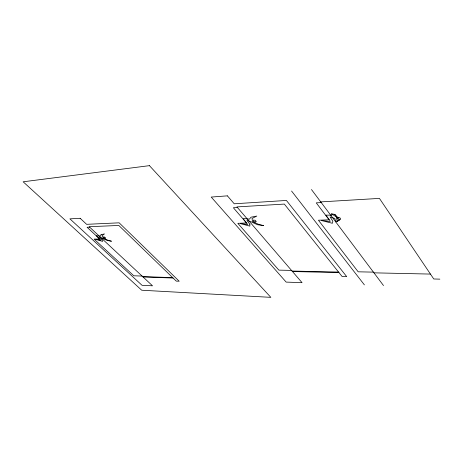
<?xml version="1.0" encoding="UTF-8"?>
<svg xmlns="http://www.w3.org/2000/svg" width="463" height="463" viewBox="0 0 463 463"><rect width="100%" height="100%" fill="white"/><g stroke="black" fill="none" stroke-linecap="round" stroke-linejoin="round"><path stroke-width="0.69" d="M320.749 201.903L379.44 198.395L433.756 278.981L439.85 279.143M237.421 207.505L233.364 207.742L246.553 222.992L237.826 223.328L278.871 270.132L291.511 270.404M321.241 202.562L316.252 202.858L329.089 219.821L318.428 220.232L358.177 271.81L373.427 272.134M89.666 227.159L87.096 227.269L99.69 238.983L94.093 239.111L133.807 275.786L142.083 276.07M292.066 271.046L338.563 272.065M373.959 272.84L430.457 274.079M292.483 271.532L338.974 272.58M142.633 276.585L172.658 277.632M143.044 276.967L173.075 278.031M331.577 213.848L334.79 214.398L338.928 218.548L331.577 213.848L331.896 215.173L325.911 215.145L329.708 220.249L330.183 221.528L321.501 220.55L332.405 223.282L332.828 221.216L330.09 216.91L334.818 218.443L335.75 221.91L339.599 219.931L337.18 221.476L336.329 216.545L334.79 214.398M291.568 191.034L364.393 284.884M311.472 189.541L383.503 285.561M249.852 224.254L249.829 226.112L240.413 223.623L247.722 224.532L243.208 218.785L244.377 218.553L249.383 219.149L251.062 217.176L256.826 216.065L252.022 218.478L252.543 221.603L258.539 224.318L263.673 225.626L257.416 224.711L251.056 221.771L246.924 220.382L249.852 224.254M256.039 221.291L255.796 221.962L254.627 221.899L253.238 220.92L253.313 220.11L255.211 220.255L256.039 221.291M337.365 218.044L337.868 219.109L338.818 219.572L340.218 219.641L340.577 219.271L340.421 218.281L339.211 217.471L337.602 217.587L337.365 218.044M105.466 238.098L103.967 237.947L103.301 236.906L104.569 237.044L105.466 238.098M101.061 234.66L100.5 236.118L96.397 235.748L100.865 240.17L95.858 239.371L102.653 241.402L102.173 239.996L99.232 237.01L107.196 240.447L111.485 241.235L107.815 240.17L103.203 238.023L102.028 235.655L104.482 233.913L101.061 234.66M149.433 165.65L23.15 181.791L141.713 290.226L270.843 297.35L149.433 165.65M227.397 195.849L211.221 197.064L286.163 282.1L302.055 282.667L236.917 206.915L284.334 204.079L342.111 276.515L346.718 276.637L286.418 200.45L234.232 203.789L227.397 195.849M80.151 218.281L69.913 218.86L142.037 285.306L152.518 285.81L89.185 226.708L118.823 225.458L176.253 281.116L179.198 281.232L119.153 222.825L86.627 224.323L80.151 218.281"/></g></svg>
